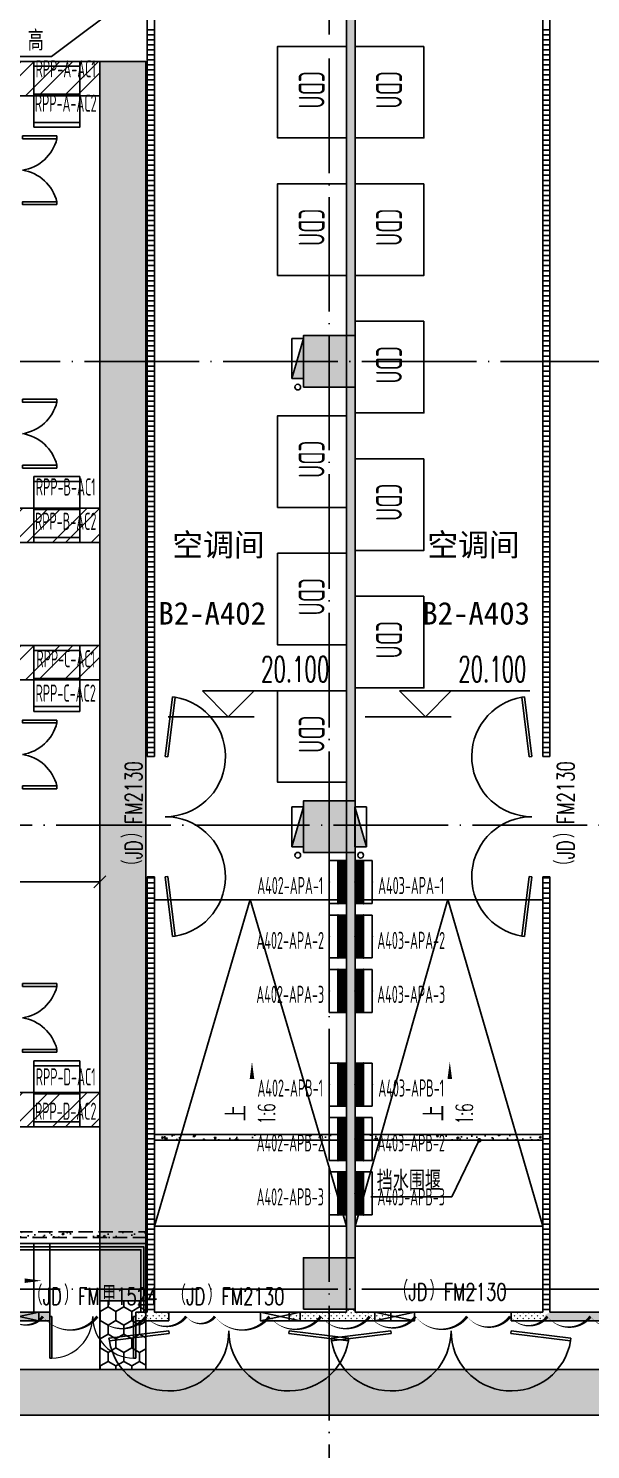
# Model space of a CAD drawing. Extents: x -18502 to 259858, y -468734 to 127958.
# Drawn here: x 42754 to 52558, y -274813 to -250000 of the extents above; entities that cross this region are included whole.
import ezdxf
from ezdxf.enums import TextEntityAlignment as Align

# ---------------------------------------------------------------- set-up
doc = ezdxf.new("R2010")
doc.units = 0
doc.header["$LTSCALE"] = 1000
doc.linetypes.add('参照-弱电底图$0$DASH', pattern=[0.35, 0.25, -0.1])
doc.linetypes.add('参照-弱电底图$0$DOTE', pattern=[2.42, 2, -0.2, 0.02, -0.2])
doc.layers.get('0').update_dxf_attribs({"linetype": 'CONTINUOUS'})
for name, color, linetype in [('0桥架标注-液冷主干', 2, 'CONTINUOUS'), ('参照-弱电底图$0$00-新增电气设备', 6, 'CONTINUOUS'), ('参照-弱电底图$0$00-电源设备', 3, 'CONTINUOUS'), ('参照-弱电底图$0$COLUMN', 2, 'CONTINUOUS'), ('参照-弱电底图$0$COOLING', 4, 'CONTINUOUS'), ('参照-弱电底图$0$DIM_ELEV', 3, 'CONTINUOUS'), ('参照-弱电底图$0$DIM_LEAD', 3, 'CONTINUOUS'), ('参照-弱电底图$0$DIM_SYMB', 3, 'CONTINUOUS'), ('参照-弱电底图$0$DOOR_FIRE_TEXT', 7, 'CONTINUOUS'), ('参照-弱电底图$0$DOTE', 14, '参照-弱电底图$0$DOTE'), ('参照-弱电底图$0$EQUIP-箱柜', 3, 'CONTINUOUS'), ('参照-弱电底图$0$EQUIP_消火栓', 7, 'CONTINUOUS'), ('参照-弱电底图$0$PUB_HATCH', 8, 'CONTINUOUS'), ('参照-弱电底图$0$PUB_TEXT', 7, 'CONTINUOUS'), ('参照-弱电底图$0$VPIPE-消防', 1, 'CONTINUOUS'), ('参照-弱电底图$0$WALL-MOVE', 4, 'CONTINUOUS'), ('参照-弱电底图$0$图层1-屋面排水线', 150, 'CONTINUOUS'), ('参照-弱电底图$0$图层1-房间名称', 4, 'CONTINUOUS'), ('参照-弱电底图$0$图层1-房间编号', 51, 'CONTINUOUS'), ('参照-弱电底图$0$图层1-空调间隔墙', 7, 'CONTINUOUS'), ('参照-弱电底图$0$图层1-防火门', 6, 'CONTINUOUS'), ('参照-弱电底图$0$磐龙-图', 7, 'CONTINUOUS'), ('参照-弱电底图$0$空调设备', 3, 'CONTINUOUS'), ('参照-生产网桥架$0$T通信桥架-主', 5, 'CONTINUOUS'), ('参照-生产网桥架$0$T通信桥架-列', 4, 'CONTINUOUS')]:
    doc.layers.add(name, color=color, linetype=linetype)
doc.layers.add('TEL_MODI', color=6, linetype='CONTINUOUS', plot=False)
doc.styles.add('参照-弱电底图$0$_TCH_DIM', font='SIMPLEX', dxfattribs={"width": 0.8, "bigfont": 'HZTXT.shx'})
doc.styles.add('参照-弱电底图$0$_TCH_LABEL', font='COMPLEX', dxfattribs={"bigfont": 'GBCBIG.shx'})
doc.styles.add('参照-弱电底图$0$_TCH_WINDOW', font='SIMPLEX', dxfattribs={"height": 3.5, "bigfont": 'GBCBIG.shx'})
doc.styles.add('参照-弱电底图$0$AUDIT_D_250910134057-0', font='simhei.ttf', dxfattribs={"width": 0.8})
doc.styles.add('参照-弱电底图$0$HZDX', font='gbenor.shx', dxfattribs={"width": 0.7, "bigfont": 'gbcbig.shx'})
doc.styles.add('参照-弱电底图$0$X01GUG0100$0$HZF', font='gbenor.shx', dxfattribs={"width": 0.7, "height": 300, "bigfont": 'gbcbig.shx'})
pattern_1 = [(230, (1095008.53, 201303.78), (-358.63009, 31.37607), [37.5, -412.5]), (175, (1095008.53, 201303.78), (69.37567, -376.09607), [30, -330]), (280.4514, (1094978.64, 201306.4), (-289.25469, -344.71977), [31.8701, -350.57106]), (226.1842, (1095008.53, 201203.78), (-533.62052, 82.7595), [56.25, -618.75]), (276.6356, (1094964.06, 201210.67), (-467.33135, -487.05894), [47.80514, -525.8565]), (171.1842, (1095008.53, 201203.8), (-467.33097, -487.0593), [45, -495]), (201, (1094958.53, 201228.78), (-298.453526, 201.309445), [37.5, -412.5]), (146, (1094958.53, 201228.78), (-121.65767, -362.57502), [30, -330]), (251.4514, (1094933.66, 201245.55), (-420.11131, -161.26525), [31.8701, -350.57106]), (217.5, (1095008.53, 201303.78), (-6.079928, -166.446927), [0, -326, 0, -335, 0, -331.25]), (187.5, (1095008.53, 201303.78), (-131.53477, -197.205856), [0, -191, 0, -318.5, 0, -126.25]), (147.5, (1095120.03, 201303.78), (-266.911218, 11.277436), [0, -125, 0, -390, 0, -517.5]), (137.5, (1095170.03, 201303.78), (-291.593085, -50.05249), [0, -162.5, 0, -259, 0, -367.5])]
pattern_2 = [(45, (1095025.52, 201318.12), (-50.0000013, 50.0000013), [16, -54.71068]), (135, (1095136.83, 201318.12), (-50.0000013, -50.0000013), [16, -54.71068])]

# ---------------------------------------------------------------- blocks, each defined once
blk = doc.blocks.new('参照-弱电底图$0$$TwtSys$00000434')
at = {"color": 0}
for p, q in [((-0.5, 0.5), (-0.5, -0.5)), ((-0.5, -0.5), (0.5, 0.5)), ((0.5, 0.5), (-0.5, 0.5)), ((0.5, -0.5), (0.5, 0.5)), ((-0.5, -0.5), (0.5, -0.5))]:
    blk.add_line(p, q, dxfattribs=at)
blk.add_solid([(0.5, -0.5), (0.5, 0.5), (-0.5, -0.5)], dxfattribs=at)
blk = doc.blocks.new('参照-弱电底图$0$_FZH')
at = {"color": 0}
blk.add_lwpolyline([(-0.5, -0.5), (0.5, -0.5), (0.5, 0.5), (-0.5, 0.5)], close=True, dxfattribs=at)
at = {"layer": '参照-弱电底图$0$PUB_HATCH', "color": 0}
blk.add_solid([(-0.5, -0.5), (0.5, -0.5), (-0.5, 0.5), (0.5, 0.5)], dxfattribs=at)
blk = doc.blocks.new('参照-弱电底图$0$$DorLib2D$00000021')
at = {"color": 0}
for p, q in [((-0.993, 0.203), (-0.996, 0.181)), ((-0.996, 0.181), (-0.5, 0.12)), ((-0.497, 0.142), (-0.993, 0.203)), ((-0.5, 0.12), (-0.497, 0.142)), ((0.497, 0.142), (0.993, 0.203)), ((0.5, 0.12), (0.497, 0.142)), ((0.996, 0.181), (0.5, 0.12)), ((0.993, 0.203), (0.996, 0.181))]:
    blk.add_line(p, q, dxfattribs=at)
blk.add_lwpolyline([(0.996, 0.181), (0.993, 0.203), (0.993, 0.203)], dxfattribs=at)
for centre, start, end in [((-0.5, 0.12), 0, 170.3998), ((0.5, 0.12), 9.6002, 180)]:
    blk.add_arc(centre, 0.5, start, end, dxfattribs=at)
blk = doc.blocks.new('参照-弱电底图$0$$DorLib2D$00000002')
at = {"color": 0}
for p, q in [((-0.5, 0), (-0.5, 0.4875)), ((-0.475, 0.4875), (-0.5, 0.4875)), ((-0.475, 0), (-0.475, 0.4875)), ((0.475, 0), (0.475, 0.4875)), ((0.475, 0.4875), (0.5, 0.4875)), ((0.5, 0), (0.5, 0.4875)), ((-0.5, 0), (-0.475, 0)), ((0.5, 0), (0.475, 0))]:
    blk.add_line(p, q, dxfattribs=at)
at = {"color": 0, "lineweight": 13}
for centre, start, end in [((-0.4875, 0), 0, 88.53072), ((0.4875, 0), 91.46928, 180)]:
    blk.add_arc(centre, 0.4875, start, end, dxfattribs=at)
blk = doc.blocks.new('参照-弱电底图$0$A$Cf113edb1')
at = {"color": 4}
for points in [[(50, 600), (50, 0), (100, 0), (100, 600)], [(1250, 600), (1250, 0), (1200, 0), (1200, 600)]]:
    blk.add_lwpolyline(points, close=True, dxfattribs=at)
for centre, start, end in [((-75, -113), 8.8279, 76.1929), ((1375, -113), 103.8071, 171.1721)]:
    blk.add_arc(centre, 734, start, end, dxfattribs=at)
blk = doc.blocks.new('参照-弱电底图$0$zw$A2B6')
at = {"color": 6}
for p, q in [((0, 1065), (800, 1065)), ((0, 575), (800, 575)), ((0, 85), (800, 85))]:
    blk.add_line(p, q, dxfattribs=at)
blk.add_lwpolyline([(0, 0), (800, 0), (800, 1150), (0, 1150)], close=True, dxfattribs=at)
blk = doc.blocks.new('参照-弱电底图$0$20250919.163139011710882')
at = {"xscale": -1, "rotation": 270}
for p in [(33920, 16050), (33920, 5850)]:
    blk.add_blockref('参照-弱电底图$0$A$Cf113edb1', p, dxfattribs=at)
at = {"rotation": 270}
for p in [(33920, 12750), (33920, 2550)]:
    blk.add_blockref('参照-弱电底图$0$A$Cf113edb1', p, dxfattribs=at)
at = {"layer": '参照-弱电底图$0$图层1-屋面排水线'}
for p in [(34120, 17450), (34120, 10200), (34120, 7250), (34120, 0)]:
    blk.add_blockref('参照-弱电底图$0$zw$A2B6', p, dxfattribs=at)
at = {"layer": '参照-弱电底图$0$00-新增电气设备', "color": 0, "style": '参照-弱电底图$0$HZDX', "width": 0.6}
for s, p in [('RPP-A-AC1', (34674, 18320)), ('RPP-A-AC2', (34674, 17720)), ('RPP-B-AC1', (34674, 11020)), ('RPP-B-AC2', (34674, 10420)), ('RPP-C-AC1', (34674, 8020)), ('RPP-C-AC2', (34674, 7420)), ('RPP-D-AC1', (34674, 720)), ('RPP-D-AC2', (34674, 120))]:
    blk.add_text(s, height=300, rotation=720, dxfattribs=at).set_placement(p, align=Align.CENTER)
blk = doc.blocks.new('*X87')
at = {"color": 0}
for p, q in [((-250, 33), (-183, 100)), ((-250, 68), (-218, 100)), ((-247, 0), (-147, 100)), ((-212, 0), (-112, 100)), ((-177, 0), (-77, 100)), ((-141, 0), (-41, 100)), ((-106, 0), (-6, 100)), ((-71, 0), (29, 100)), ((-35, 0), (65, 100)), ((0, 0), (100, 100)), ((35, 0), (135, 100)), ((71, 0), (171, 100)), ((106, 0), (206, 100)), ((141, 0), (241, 100)), ((177, 0), (250, 73)), ((212, 0), (250, 38)), ((247, 0), (250, 3))]:
    blk.add_line(p, q, dxfattribs=at)
blk = doc.blocks.new('参照-弱电底图$0$$equip$00001414')
for p, q in [((0.75, 0.6), (-0.75, 0.6)), ((-0.75, 0.6), (-0.75, 0)), ((0.75, 0), (0.75, 0.6)), ((-0.75, 0.3), (0.75, 0.3)), ((-0.75, 0), (0.75, 0))]:
    blk.add_line(p, q)
at = {"const_width": 0.3}
blk.add_lwpolyline([(-0.75, 0.15), (0.75, 0.15)], dxfattribs=at)
for p in [(0, 0.6), (-0.75, 0.3), (0, 0), (0.75, 0.3)]:
    blk.add_point(p)
at = {"xscale": 0.0030000000006112, "yscale": 0.0030000000006112, "zscale": 0.0030000000006112}
blk.add_blockref('*X87', (0, 0), dxfattribs=at)
at = {"style": '参照-弱电底图$0$_TCH_LABEL', "flags": 9}
blk.add_attdef('A', (0, 0), '', height=0.00002, dxfattribs=at)
blk = doc.blocks.new('参照-弱电底图$0$zw$4A2B')
at = {"layer": '参照-弱电底图$0$EQUIP-箱柜'}
for p, xscale, yscale, zscale, rotation in [((48300, 39508), 500.0000000000008, 500.0000000000008, 500.0000000000008, 90), ((48450, 39508), -500.0000000000002, 500.0000000000002, 500.0000000000002, 270), ((48300, 38558), 500.0000000000008, 500.0000000000008, 500.0000000000008, 90), ((48450, 38558), -500.0000000000002, 500.0000000000002, 500.0000000000002, 270), ((48300, 37608), 500.0000000000008, 500.0000000000008, 500.0000000000008, 90), ((48450, 37608), -500.0000000000002, 500.0000000000002, 500.0000000000002, 270), ((48300, 35972), 500.0000000000008, 500.0000000000008, 500.0000000000008, 90), ((48450, 35972), -500.0000000000002, 500.0000000000002, 500.0000000000002, 270), ((48300, 35022), 500.0000000000008, 500.0000000000008, 500.0000000000008, 90), ((48450, 35022), -500.0000000000002, 500.0000000000002, 500.0000000000002, 270), ((48300, 34072), 500.0000000000008, 500.0000000000008, 500.0000000000008, 90), ((48450, 34072), -500.0000000000002, 500.0000000000002, 500.0000000000002, 270)]:
    blk.add_blockref('参照-弱电底图$0$$equip$00001414', p, dxfattribs=dict(at, xscale=xscale, yscale=yscale, zscale=zscale, rotation=rotation))
at = {"layer": '参照-弱电底图$0$00-新增电气设备', "color": 0, "style": '参照-弱电底图$0$HZDX', "width": 0.6}
for s, p in [('A402-APA-1', (47320, 39298)), ('A403-APA-1', (49430, 39298)), ('A402-APA-2', (47320, 38340)), ('A403-APA-2', (49430, 38340)), ('A402-APA-3', (47320, 37398)), ('A403-APA-3', (49430, 37398)), ('A402-APB-1', (47320, 35762)), ('A403-APB-1', (49430, 35762)), ('A402-APB-2', (47320, 34805)), ('A403-APB-2', (49430, 34805)), ('A402-APB-3', (47320, 33862)), ('A403-APB-3', (49430, 33862))]:
    blk.add_text(s, height=300, dxfattribs=at).set_placement(p, align=Align.CENTER)
blk = doc.blocks.new('参照-弱电底图$0$cdu 23.1.10')
at = {"layer": '参照-弱电底图$0$COOLING', "color": 0}
blk.add_lwpolyline([(1047921, 109705), (1049521, 109705), (1049521, 110905), (1047921, 110905)], close=True, dxfattribs=at)
at = {"layer": '参照-弱电底图$0$COOLING', "color": 0, "style": '参照-弱电底图$0$X01GUG0100$0$HZF', "width": 0.7}
blk.add_text('CDU', height=450, dxfattribs=at).set_placement((1048353, 110087))

msp = doc.modelspace()

# ---------------------------------------------------------------- hatches: boundary and pattern name
at = {"layer": '参照-弱电底图$0$PUB_HATCH'}
h = msp.add_hatch(dxfattribs=at)
h.set_pattern_fill('石膏板', color=8, scale=20, style=0)
h.set_pattern_definition(pattern_2)
h.paths.add_polyline_path([(48300, -271462.7), (48450, -271462.7), (48450, -248162.7), (48300, -248162.7)])
h = msp.add_hatch(dxfattribs=at)
h.set_pattern_fill('石膏板', color=8, scale=20, style=0)
h.set_pattern_definition(pattern_2)
h.paths.add_polyline_path([(43125, -272412.7), (30900, -272412.7), (30900, -272562.7), (43125, -272562.7)])
h = msp.add_hatch(dxfattribs=at)
h.set_pattern_fill('石膏板', color=8, scale=20, style=0)
h.set_pattern_definition(pattern_2)
h.paths.add_polyline_path([(44825, -272412.7), (44625, -272412.7), (44625, -272562.7), (44825, -272562.7), (44866.7, -272462.7)])
h = msp.add_hatch(dxfattribs=at)
h.set_pattern_fill('石膏板', color=8, scale=20, style=0)
h.set_pattern_definition(pattern_2)
h.paths.add_polyline_path([(44825, -272562.7), (45200, -272562.7), (45200, -272412.7), (44950, -272412.7), (44866.7, -272462.7)])
h = msp.add_hatch(dxfattribs=at)
h.set_pattern_fill('石膏板', color=8, scale=20, style=0)
h.set_pattern_definition(pattern_2)
h.paths.add_polyline_path([(48300, -272412.7), (47300, -272412.7), (47300, -272562.7), (48375, -272562.7), (48375, -272462.7)])
h = msp.add_hatch(dxfattribs=at)
h.set_pattern_fill('石膏板', color=8, scale=20, style=0)
h.set_pattern_definition(pattern_2)
h.paths.add_polyline_path([(48450, -272362.7), (48300, -272362.7), (48300, -272412.7), (48375, -272462.7), (48450, -272412.7)])
h = msp.add_hatch(dxfattribs=at)
h.set_pattern_fill('石膏板', color=8, scale=20, style=0)
h.set_pattern_definition(pattern_2)
h.paths.add_polyline_path([(48375, -272562.7), (49075, -272562.7), (49075, -272412.7), (48450, -272412.7), (48375, -272462.7)])
h = msp.add_hatch(dxfattribs=at)
h.set_pattern_fill('石膏板', color=8, scale=20, style=0)
h.set_pattern_definition(pattern_2)
h.paths.add_polyline_path([(51725, -272412.7), (51175, -272412.7), (51175, -272562.7), (51725, -272562.7), (51766.7, -272462.7)])
h = msp.add_hatch(dxfattribs=at)
h.set_pattern_fill('石膏板', color=8, scale=20, style=0)
h.set_pattern_definition(pattern_2)
h.paths.add_polyline_path([(70495, -272562.7), (70345, -272412.7), (51850, -272412.7), (51766.7, -272462.7), (51725, -272562.7)])
at = {"layer": '参照-弱电底图$0$图层1-屋面排水线'}
h = msp.add_hatch(dxfattribs=at)
h.set_pattern_fill('混凝土', color=8, scale=50, angle=180)
h.set_pattern_definition(pattern_1)
h.paths.add_polyline_path([(44950, -269412.7), (44950, -269312.7), (48300, -269312.7), (48300, -269412.7)])
h = msp.add_hatch(dxfattribs=at)
h.set_pattern_fill('混凝土', color=8, scale=50, angle=180)
h.set_pattern_definition(pattern_1)
h.paths.add_polyline_path([(51725, -269412.7), (51725, -269312.7), (48450, -269312.7), (48450, -269412.7)])
h = msp.add_hatch(dxfattribs=at)
h.set_pattern_fill('混凝土', color=8, scale=50, angle=180)
h.set_pattern_definition([(230, (-427771.3, 816070.87), (-358.63009, 31.37607), [37.5, -412.5]), (175, (-427771.3, 816070.87), (69.37567, -376.09607), [30, -330]), (280.4514, (-427801.18, 816073.5), (-289.25469, -344.71977), [31.8701, -350.57106]), (226.1842, (-427771.3, 815970.87), (-533.62052, 82.7595), [56.25, -618.75]), (276.6356, (-427815.76, 815977.77), (-467.33135, -487.05894), [47.80514, -525.8565]), (171.1842, (-427771.3, 815970.87), (-467.33097, -487.0593), [45, -495]), (201, (-427821.3, 815995.87), (-298.453526, 201.309445), [37.5, -412.5]), (146, (-427821.3, 815995.87), (-121.65767, -362.57502), [30, -330]), (251.4514, (-427846.17, 816012.64), (-420.11131, -161.26525), [31.8701, -350.57106]), (217.5, (-427771.3, 816070.87), (-6.079928, -166.446927), [0, -326, 0, -335, 0, -331.25]), (187.5, (-427771.3, 816070.87), (-131.53477, -197.205856), [0, -191, 0, -318.5, 0, -126.25]), (147.5, (-427659.8, 816070.87), (-266.911218, 11.277436), [0, -125, 0, -390, 0, -517.5]), (137.5, (-427609.8, 816070.87), (-291.593085, -50.05249), [0, -162.5, 0, -259, 0, -367.5])])
h.paths.add_polyline_path([(44825, -271112.7), (41625, -271112.7), (41625, -272412.7), (41525, -272412.7), (41525, -271012.7), (44825, -271012.7), (44825, -271112.7)])
at = {"layer": '参照-生产网桥架$0$T通信桥架-主'}
h = msp.add_hatch(dxfattribs=at)
h.set_pattern_fill('EARTH', color=2, scale=100)
h.set_pattern_definition([(0, (0, 0), (317.5, 317.5), [317.5, -317.5]), (0, (0, 119.06), (317.5, 317.5), [317.5, -317.5]), (0, (0, 238.12), (317.5, 317.5), [317.5, -317.5]), (90, (39.7, 277.8), (-317.5, 317.5), [317.5, -317.5]), (90, (158.75, 277.8), (-317.5, 317.5), [317.5, -317.5]), (90, (277.8, 277.8), (-317.5, 317.5), [317.5, -317.5])])
h.paths.add_polyline_path([(44000, -272212.8), (44000, -250575.3), (44800, -250575.3), (44800, -272212.8)])
h = msp.add_hatch(dxfattribs=at)
h.set_pattern_fill('HONEY', color=256, scale=100, angle=-90)
h.set_pattern_definition([(270, (-16074.94, -439802.77), (137.4815, -238.125), [158.75, -317.5]), (30, (-16074.94, -439802.77), (137.48155, 238.12497), [158.75, -317.5]), (330, (-16074.94, -439802.77), (274.96305, -3e-05), [-317.5, 158.75])])
h.paths.add_polyline_path([(44800, -272212.8), (44000, -272212.8), (44000, -273412.8), (44800, -273412.8)])
h = msp.add_hatch(dxfattribs=at)
h.set_pattern_fill('HONEY', color=256, scale=100)
h.set_pattern_definition([(0, (205416.17, -334287.77), (238.125, 137.4815), [158.75, -317.5]), (120, (205416.17, -334287.77), (-238.12497, 137.48155), [158.75, -317.5]), (60, (205416.17, -334287.77), (3e-05, 274.96305), [-317.5, 158.75])])
h.paths.add_polyline_path([(4687.5, -273412.8), (4687.5, -274212.8), (72112.5, -274212.8), (72112.5, -273412.8)])
at = {"layer": '参照-生产网桥架$0$T通信桥架-列'}
h = msp.add_hatch(dxfattribs=at)
h.set_pattern_fill('ANSI32', color=2, scale=100)
h.set_pattern_definition([(45, (141344.2, -245478.93), (-336.7596, 336.7596), []), (45, (141568.7, -245478.93), (-336.7596, 336.7596), [])])
h.paths.add_polyline_path([(30750, -250575.3), (30750, -251175.3), (44000, -251175.3), (44000, -250575.3)])
h = msp.add_hatch(dxfattribs=at)
h.set_pattern_fill('ANSI32', color=2, scale=100)
h.set_pattern_definition([(45, (141344.2, -253078.93), (-336.7596, 336.7596), []), (45, (141568.7, -253078.93), (-336.7596, 336.7596), [])])
h.paths.add_polyline_path([(30750, -258375.3), (30750, -258975.3), (44000, -258975.3), (44000, -258375.3)])
h = msp.add_hatch(dxfattribs=at)
h.set_pattern_fill('ANSI32', color=2, scale=100)
h.set_pattern_definition([(45, (141344.2, -255678.93), (-336.7596, 336.7596), []), (45, (141568.7, -255678.93), (-336.7596, 336.7596), [])])
h.paths.add_polyline_path([(30750, -260775.3), (30750, -261375.3), (44000, -261375.3), (44000, -260775.3)])
h = msp.add_hatch(dxfattribs=at)
h.set_pattern_fill('ANSI32', color=2, scale=100)
h.set_pattern_definition([(45, (141344.2, -263278.93), (-336.7596, 336.7596), []), (45, (141568.7, -263278.93), (-336.7596, 336.7596), [])])
h.paths.add_polyline_path([(30750, -268575.3), (30750, -269175.3), (44000, -269175.3), (44000, -268575.3)])

# ---------------------------------------------------------------- linework, layer by layer
at = {"color": 8}
for p, q in [((42845, -271212.7), (42845, -272412.7)), ((43125, -271212.7), (43125, -272412.7))]:
    msp.add_line(p, q, dxfattribs=at)
for points in [[(44765, -272412.7), (44765, -271272.7), (41625, -271272.7)], [(44715, -272412.7), (44715, -271322.7), (41625, -271322.7)], [(44825, -272412.7), (44825, -271212.7), (41725, -271212.7)]]:
    msp.add_lwpolyline(points, dxfattribs=at)
at = {"layer": '0桥架标注-液冷主干'}
for p, q in [((39114.6, -264899.8), (44000, -264899.8)), ((43893.9, -265005.8), (44106.1, -264793.7))]:
    msp.add_line(p, q, dxfattribs=at)
at = {"layer": 'TEL_MODI'}
msp.add_lwpolyline([(42406.4, -272488.3, 0, 50, 0.5), (43006.4, -272488.3, 0, 50, 0.5), (43956.4, -272488.3, 0, 50, 0.5), (44806.4, -272488.3, 0, 50, 0.5), (45506.4, -272488.3, 0, 50, 0.5), (46006.4, -272488.3, 0, 50, 0.5), (46956.4, -272488.3, 0, 50, 0.5), (47856.4, -272488.3, 0, 50, 0.5), (48706.4, -272488.3, 0, 50, 0.5), (49506.4, -272488.3, 0, 50, 0.5), (50406.4, -272488.3, 0, 50, 0.5), (51156.4, -272488.3, 0, 50, 0.5), (51806.4, -272488.3, 0, 50, 0.5), (52556.4, -272488.3, 0, 50, 0.5), (53306.4, -272488.3, 0, 50, 0.5)], format="xyseb", dxfattribs=at)
at = {"layer": '参照-弱电底图$0$DIM_ELEV', "color": 8}
for p, q in [((46238, -262016.8), (45788, -261566.8)), ((45788, -261566.8), (48057, -261566.8)), ((46238, -262016.8), (46688, -261566.8)), ((49677.8, -262016.8), (49227.8, -261566.8)), ((49227.8, -261566.8), (51496.7, -261566.8)), ((49677.8, -262016.8), (50127.8, -261566.8)), ((45188, -262016.8), (46688, -262016.8)), ((48627.8, -262016.8), (50127.8, -262016.8))]:
    msp.add_line(p, q, dxfattribs=at)
at = {"layer": '参照-弱电底图$0$DIM_LEAD', "color": 8}
for p, q in [((44817, -249240.4), (43154.8, -250492.3)), ((43154.8, -250492.3), (40755.7, -250492.3)), ((50617.1, -269412.7), (50140.3, -270397.3)), ((50140.3, -270397.3), (48724, -270397.3))]:
    msp.add_line(p, q, dxfattribs=at)
at = {"layer": '参照-弱电底图$0$DIM_LEAD', "color": 8, "const_width": 40}
msp.add_lwpolyline([(50625.8, -269394.7, 1), (50608.4, -269430.7, 1)], format="xyb", close=True, dxfattribs=at)
at = {"layer": '参照-弱电底图$0$DIM_SYMB', "color": 8}
for points in [[(46652.6, -269868.4, 0, 0, 0), (46652.6, -268040.6, 0, 80, 0), (46652.6, -268340.6, 0, 0, 0)], [(50102.6, -269868.4, 0, 0, 0), (50102.6, -268040.6, 0, 80, 0), (50102.6, -268340.6, 0, 0, 0)], [(41948.2, -271863.9, 0, 0, 0), (42985.1, -271863.9, 0, 80, 0), (42685.1, -271863.9, 0, 0, 0)]]:
    msp.add_lwpolyline(points, format="xyseb", dxfattribs=at)
at = {"layer": '参照-弱电底图$0$DOTE', "color": 8}
for p, q in [((48000, -245684.7), (48000, -308497)), ((48000, -245684.7), (48000, -308497)), ((-4670.9, -255812.7), (81207.9, -255812.7)), ((-5163.1, -263912.7), (81207.9, -263912.7)), ((-4670.9, -272012.7), (85036.6, -272012.7))]:
    msp.add_line(p, q, dxfattribs=at)
at = {"layer": '参照-弱电底图$0$PUB_HATCH', "color": 8}
for p, q in [((44825, -250023), (44950, -250023)), ((44825, -250110.7), (44950, -250110.7)), ((51725, -250023), (51850, -250023)), ((51725, -250110.7), (51850, -250110.7)), ((44825, -250198.3), (44950, -250198.3)), ((44825, -250285.9), (44950, -250285.9)), ((51725, -250198.3), (51850, -250198.3)), ((51725, -250285.9), (51850, -250285.9)), ((44825, -250373.5), (44950, -250373.5)), ((44825, -250461.2), (44950, -250461.2)), ((44825, -250548.8), (44950, -250548.8)), ((51725, -250373.5), (51850, -250373.5)), ((51725, -250461.2), (51850, -250461.2)), ((51725, -250548.8), (51850, -250548.8)), ((44825, -250636.4), (44950, -250636.4)), ((44825, -250724.1), (44950, -250724.1)), ((44825, -250811.7), (44950, -250811.7)), ((51725, -250636.4), (51850, -250636.4)), ((51725, -250724.1), (51850, -250724.1)), ((51725, -250811.7), (51850, -250811.7)), ((44825, -250899.3), (44950, -250899.3)), ((44825, -250987), (44950, -250987)), ((44825, -251074.6), (44950, -251074.6)), ((51725, -250899.3), (51850, -250899.3)), ((51725, -250987), (51850, -250987)), ((51725, -251074.6), (51850, -251074.6)), ((44825, -251162.2), (44950, -251162.2)), ((44825, -251249.9), (44950, -251249.9)), ((44825, -251337.5), (44950, -251337.5)), ((51725, -251162.2), (51850, -251162.2)), ((51725, -251249.9), (51850, -251249.9)), ((51725, -251337.5), (51850, -251337.5)), ((44825, -251425.1), (44950, -251425.1)), ((44825, -251512.7), (44950, -251512.7)), ((44825, -251600.4), (44950, -251600.4)), ((51725, -251425.1), (51850, -251425.1)), ((51725, -251512.7), (51850, -251512.7)), ((51725, -251600.4), (51850, -251600.4)), ((44825, -251688), (44950, -251688)), ((44825, -251775.6), (44950, -251775.6)), ((51725, -251688), (51850, -251688)), ((51725, -251775.6), (51850, -251775.6)), ((44825, -251863.3), (44950, -251863.3)), ((44825, -251950.9), (44950, -251950.9)), ((44825, -252038.5), (44950, -252038.5)), ((51725, -251863.3), (51850, -251863.3)), ((51725, -251950.9), (51850, -251950.9)), ((51725, -252038.5), (51850, -252038.5)), ((44825, -252126.2), (44950, -252126.2)), ((44825, -252213.8), (44950, -252213.8)), ((44825, -252301.4), (44950, -252301.4)), ((51725, -252126.2), (51850, -252126.2)), ((51725, -252213.8), (51850, -252213.8)), ((51725, -252301.4), (51850, -252301.4)), ((44825, -252389.1), (44950, -252389.1)), ((44825, -252476.7), (44950, -252476.7)), ((44825, -252564.3), (44950, -252564.3)), ((51725, -252389.1), (51850, -252389.1)), ((51725, -252476.7), (51850, -252476.7)), ((51725, -252564.3), (51850, -252564.3)), ((44825, -252651.9), (44950, -252651.9)), ((44825, -252739.6), (44950, -252739.6)), ((44825, -252827.2), (44950, -252827.2)), ((51725, -252651.9), (51850, -252651.9)), ((51725, -252739.6), (51850, -252739.6)), ((51725, -252827.2), (51850, -252827.2)), ((44825, -252914.8), (44950, -252914.8)), ((44825, -253002.5), (44950, -253002.5)), ((44825, -253090.1), (44950, -253090.1)), ((51725, -252914.8), (51850, -252914.8)), ((51725, -253002.5), (51850, -253002.5)), ((51725, -253090.1), (51850, -253090.1)), ((44825, -253177.7), (44950, -253177.7)), ((44825, -253265.4), (44950, -253265.4)), ((51725, -253177.7), (51850, -253177.7)), ((51725, -253265.4), (51850, -253265.4)), ((44825, -253353), (44950, -253353)), ((44825, -253440.6), (44950, -253440.6)), ((44825, -253528.3), (44950, -253528.3)), ((51725, -253353), (51850, -253353)), ((51725, -253440.6), (51850, -253440.6)), ((51725, -253528.3), (51850, -253528.3)), ((44825, -253615.9), (44950, -253615.9)), ((44825, -253703.5), (44950, -253703.5)), ((44825, -253791.1), (44950, -253791.1)), ((51725, -253615.9), (51850, -253615.9)), ((51725, -253703.5), (51850, -253703.5)), ((51725, -253791.1), (51850, -253791.1)), ((44825, -253878.8), (44950, -253878.8)), ((44825, -253966.4), (44950, -253966.4)), ((44825, -254054), (44950, -254054)), ((51725, -253878.8), (51850, -253878.8)), ((51725, -253966.4), (51850, -253966.4)), ((51725, -254054), (51850, -254054)), ((44825, -254141.7), (44950, -254141.7)), ((44825, -254229.3), (44950, -254229.3)), ((44825, -254316.9), (44950, -254316.9)), ((51725, -254141.7), (51850, -254141.7)), ((51725, -254229.3), (51850, -254229.3)), ((51725, -254316.9), (51850, -254316.9)), ((44825, -254404.6), (44950, -254404.6)), ((44825, -254492.2), (44950, -254492.2)), ((44825, -254579.8), (44950, -254579.8)), ((51725, -254404.6), (51850, -254404.6)), ((51725, -254492.2), (51850, -254492.2)), ((51725, -254579.8), (51850, -254579.8)), ((44825, -254667.5), (44950, -254667.5)), ((44825, -254755.1), (44950, -254755.1)), ((51725, -254667.5), (51850, -254667.5)), ((51725, -254755.1), (51850, -254755.1)), ((44825, -254842.7), (44950, -254842.7)), ((44825, -254930.3), (44950, -254930.3)), ((44825, -255018), (44950, -255018)), ((51725, -254842.7), (51850, -254842.7)), ((51725, -254930.3), (51850, -254930.3)), ((51725, -255018), (51850, -255018)), ((44825, -255105.6), (44950, -255105.6)), ((44825, -255193.2), (44950, -255193.2)), ((44825, -255280.9), (44950, -255280.9)), ((51725, -255105.6), (51850, -255105.6)), ((51725, -255193.2), (51850, -255193.2)), ((51725, -255280.9), (51850, -255280.9)), ((44825, -255368.5), (44950, -255368.5)), ((44825, -255456.1), (44950, -255456.1)), ((44825, -255543.8), (44950, -255543.8)), ((51725, -255368.5), (51850, -255368.5)), ((51725, -255456.1), (51850, -255456.1)), ((51725, -255543.8), (51850, -255543.8)), ((44825, -255631.4), (44950, -255631.4)), ((44825, -255719), (44950, -255719)), ((44825, -255806.6), (44950, -255806.6)), ((51725, -255631.4), (51850, -255631.4)), ((51725, -255719), (51850, -255719)), ((51725, -255806.6), (51850, -255806.6)), ((44825, -255894.3), (44950, -255894.3)), ((44825, -255981.9), (44950, -255981.9)), ((44825, -256069.5), (44950, -256069.5)), ((51725, -255894.3), (51850, -255894.3)), ((51725, -255981.9), (51850, -255981.9)), ((51725, -256069.5), (51850, -256069.5)), ((44825, -256157.2), (44950, -256157.2)), ((44825, -256244.8), (44950, -256244.8)), ((51725, -256157.2), (51850, -256157.2)), ((51725, -256244.8), (51850, -256244.8)), ((44825, -256332.4), (44950, -256332.4)), ((44825, -256420.1), (44950, -256420.1)), ((44825, -256507.7), (44950, -256507.7)), ((51725, -256332.4), (51850, -256332.4)), ((51725, -256420.1), (51850, -256420.1)), ((51725, -256507.7), (51850, -256507.7)), ((44825, -256595.3), (44950, -256595.3)), ((44825, -256683), (44950, -256683)), ((44825, -256770.6), (44950, -256770.6)), ((51725, -256595.3), (51850, -256595.3)), ((51725, -256683), (51850, -256683)), ((51725, -256770.6), (51850, -256770.6)), ((44825, -256858.2), (44950, -256858.2)), ((44825, -256945.8), (44950, -256945.8)), ((44825, -257033.5), (44950, -257033.5)), ((51725, -256858.2), (51850, -256858.2)), ((51725, -256945.8), (51850, -256945.8)), ((51725, -257033.5), (51850, -257033.5)), ((44825, -257121.1), (44950, -257121.1)), ((44825, -257208.7), (44950, -257208.7)), ((44825, -257296.4), (44950, -257296.4)), ((51725, -257121.1), (51850, -257121.1)), ((51725, -257208.7), (51850, -257208.7)), ((51725, -257296.4), (51850, -257296.4)), ((44825, -257384), (44950, -257384)), ((44825, -257471.6), (44950, -257471.6)), ((44825, -257559.3), (44950, -257559.3)), ((51725, -257384), (51850, -257384)), ((51725, -257471.6), (51850, -257471.6)), ((51725, -257559.3), (51850, -257559.3)), ((44825, -257646.9), (44950, -257646.9)), ((44825, -257734.5), (44950, -257734.5)), ((51725, -257646.9), (51850, -257646.9)), ((51725, -257734.5), (51850, -257734.5)), ((44825, -257822.2), (44950, -257822.2)), ((44825, -257909.8), (44950, -257909.8)), ((44825, -257997.4), (44950, -257997.4)), ((51725, -257822.2), (51850, -257822.2)), ((51725, -257909.8), (51850, -257909.8)), ((51725, -257997.4), (51850, -257997.4)), ((44825, -258085), (44950, -258085)), ((44825, -258172.7), (44950, -258172.7)), ((44825, -258260.3), (44950, -258260.3)), ((51725, -258085), (51850, -258085)), ((51725, -258172.7), (51850, -258172.7)), ((51725, -258260.3), (51850, -258260.3)), ((44825, -258347.9), (44950, -258347.9)), ((44825, -258435.6), (44950, -258435.6)), ((44825, -258523.2), (44950, -258523.2)), ((51725, -258347.9), (51850, -258347.9)), ((51725, -258435.6), (51850, -258435.6)), ((51725, -258523.2), (51850, -258523.2)), ((44825, -258610.8), (44950, -258610.8)), ((44825, -258698.5), (44950, -258698.5)), ((44825, -258786.1), (44950, -258786.1)), ((51725, -258610.8), (51850, -258610.8)), ((51725, -258698.5), (51850, -258698.5)), ((51725, -258786.1), (51850, -258786.1)), ((44825, -258873.7), (44950, -258873.7)), ((44825, -258961.4), (44950, -258961.4)), ((51725, -258873.7), (51850, -258873.7)), ((51725, -258961.4), (51850, -258961.4)), ((44825, -259049), (44950, -259049)), ((44825, -259136.6), (44950, -259136.6)), ((44825, -259224.2), (44950, -259224.2)), ((51725, -259049), (51850, -259049)), ((51725, -259136.6), (51850, -259136.6)), ((51725, -259224.2), (51850, -259224.2)), ((44825, -259311.9), (44950, -259311.9)), ((44825, -259399.5), (44950, -259399.5)), ((44825, -259487.1), (44950, -259487.1)), ((51725, -259311.9), (51850, -259311.9)), ((51725, -259399.5), (51850, -259399.5)), ((51725, -259487.1), (51850, -259487.1)), ((44825, -259574.8), (44950, -259574.8)), ((44825, -259662.4), (44950, -259662.4)), ((44825, -259750), (44950, -259750)), ((51725, -259574.8), (51850, -259574.8)), ((51725, -259662.4), (51850, -259662.4)), ((51725, -259750), (51850, -259750)), ((44825, -259837.7), (44950, -259837.7)), ((44825, -259925.3), (44950, -259925.3)), ((44825, -260012.9), (44950, -260012.9)), ((51725, -259837.7), (51850, -259837.7)), ((51725, -259925.3), (51850, -259925.3)), ((51725, -260012.9), (51850, -260012.9)), ((44825, -260100.6), (44950, -260100.6)), ((44825, -260188.2), (44950, -260188.2)), ((44825, -260275.8), (44950, -260275.8)), ((51725, -260100.6), (51850, -260100.6)), ((51725, -260188.2), (51850, -260188.2)), ((51725, -260275.8), (51850, -260275.8)), ((44825, -260363.4), (44950, -260363.4)), ((44825, -260451.1), (44950, -260451.1)), ((51725, -260363.4), (51850, -260363.4)), ((51725, -260451.1), (51850, -260451.1)), ((44825, -260538.7), (44950, -260538.7)), ((44825, -260626.3), (44950, -260626.3)), ((44825, -260714), (44950, -260714)), ((51725, -260538.7), (51850, -260538.7)), ((51725, -260626.3), (51850, -260626.3)), ((51725, -260714), (51850, -260714)), ((44825, -260801.6), (44950, -260801.6)), ((44825, -260889.2), (44950, -260889.2)), ((44825, -260976.9), (44950, -260976.9)), ((51725, -260801.6), (51850, -260801.6)), ((51725, -260889.2), (51850, -260889.2)), ((51725, -260976.9), (51850, -260976.9)), ((44825, -261064.5), (44950, -261064.5)), ((44825, -261152.1), (44950, -261152.1)), ((44825, -261239.7), (44950, -261239.7)), ((51725, -261064.5), (51850, -261064.5)), ((51725, -261152.1), (51850, -261152.1)), ((51725, -261239.7), (51850, -261239.7)), ((44825, -261327.4), (44950, -261327.4)), ((44825, -261415), (44950, -261415)), ((44825, -261502.6), (44950, -261502.6)), ((51725, -261327.4), (51850, -261327.4)), ((51725, -261415), (51850, -261415)), ((51725, -261502.6), (51850, -261502.6)), ((44825, -261590.3), (44950, -261590.3)), ((44825, -261677.9), (44950, -261677.9)), ((44825, -261765.5), (44950, -261765.5)), ((51725, -261590.3), (51850, -261590.3)), ((51725, -261677.9), (51850, -261677.9)), ((51725, -261765.5), (51850, -261765.5)), ((44825, -261853.2), (44950, -261853.2)), ((44825, -261940.8), (44950, -261940.8)), ((51725, -261853.2), (51850, -261853.2)), ((51725, -261940.8), (51850, -261940.8)), ((44825, -262028.4), (44950, -262028.4)), ((44825, -262116.1), (44950, -262116.1)), ((44825, -262203.7), (44950, -262203.7)), ((51725, -262028.4), (51850, -262028.4)), ((51725, -262116.1), (51850, -262116.1)), ((51725, -262203.7), (51850, -262203.7)), ((44825, -262291.3), (44950, -262291.3)), ((44825, -262378.9), (44950, -262378.9)), ((44825, -262466.6), (44950, -262466.6)), ((51725, -262291.3), (51850, -262291.3)), ((51725, -262378.9), (51850, -262378.9)), ((51725, -262466.6), (51850, -262466.6)), ((44825, -262554.2), (44950, -262554.2)), ((44825, -262641.8), (44950, -262641.8)), ((51725, -262554.2), (51850, -262554.2)), ((51725, -262641.8), (51850, -262641.8)), ((44825, -264832.6), (44950, -264832.6)), ((44825, -264920.2), (44950, -264920.2)), ((51725, -264832.6), (51850, -264832.6)), ((51725, -264920.2), (51850, -264920.2)), ((44825, -265007.9), (44950, -265007.9)), ((44825, -265095.5), (44950, -265095.5)), ((44825, -265183.1), (44950, -265183.1)), ((51725, -265007.9), (51850, -265007.9)), ((51725, -265095.5), (51850, -265095.5)), ((51725, -265183.1), (51850, -265183.1)), ((44825, -265270.8), (44950, -265270.8)), ((44825, -265358.4), (44950, -265358.4)), ((44825, -265446), (44950, -265446)), ((51725, -265270.8), (51850, -265270.8)), ((51725, -265358.4), (51850, -265358.4)), ((51725, -265446), (51850, -265446)), ((44825, -265533.7), (44950, -265533.7)), ((44825, -265621.3), (44950, -265621.3)), ((44825, -265708.9), (44950, -265708.9)), ((51725, -265533.7), (51850, -265533.7)), ((51725, -265621.3), (51850, -265621.3)), ((51725, -265708.9), (51850, -265708.9)), ((44825, -265796.5), (44950, -265796.5)), ((44825, -265884.2), (44950, -265884.2)), ((44825, -265971.8), (44950, -265971.8)), ((51725, -265796.5), (51850, -265796.5)), ((51725, -265884.2), (51850, -265884.2)), ((51725, -265971.8), (51850, -265971.8)), ((44825, -266059.4), (44950, -266059.4)), ((44825, -266147.1), (44950, -266147.1)), ((44825, -266234.7), (44950, -266234.7)), ((51725, -266059.4), (51850, -266059.4)), ((51725, -266147.1), (51850, -266147.1)), ((51725, -266234.7), (51850, -266234.7)), ((44825, -266322.3), (44950, -266322.3)), ((44825, -266410), (44950, -266410)), ((51725, -266322.3), (51850, -266322.3)), ((51725, -266410), (51850, -266410)), ((44825, -266497.6), (44950, -266497.6)), ((44825, -266585.2), (44950, -266585.2)), ((44825, -266672.9), (44950, -266672.9)), ((51725, -266497.6), (51850, -266497.6)), ((51725, -266585.2), (51850, -266585.2)), ((51725, -266672.9), (51850, -266672.9)), ((44825, -266760.5), (44950, -266760.5)), ((44825, -266848.1), (44950, -266848.1)), ((44825, -266935.7), (44950, -266935.7)), ((51725, -266760.5), (51850, -266760.5)), ((51725, -266848.1), (51850, -266848.1)), ((51725, -266935.7), (51850, -266935.7)), ((44825, -267023.4), (44950, -267023.4)), ((44825, -267111), (44950, -267111)), ((44825, -267198.6), (44950, -267198.6)), ((51725, -267023.4), (51850, -267023.4)), ((51725, -267111), (51850, -267111)), ((51725, -267198.6), (51850, -267198.6)), ((44825, -267286.3), (44950, -267286.3)), ((44825, -267373.9), (44950, -267373.9)), ((44825, -267461.5), (44950, -267461.5)), ((51725, -267286.3), (51850, -267286.3)), ((51725, -267373.9), (51850, -267373.9)), ((51725, -267461.5), (51850, -267461.5)), ((44825, -267549.2), (44950, -267549.2)), ((44825, -267636.8), (44950, -267636.8)), ((44825, -267724.4), (44950, -267724.4)), ((51725, -267549.2), (51850, -267549.2)), ((51725, -267636.8), (51850, -267636.8)), ((51725, -267724.4), (51850, -267724.4)), ((44825, -267812), (44950, -267812)), ((44825, -267899.7), (44950, -267899.7)), ((51725, -267812), (51850, -267812)), ((51725, -267899.7), (51850, -267899.7)), ((44825, -267987.3), (44950, -267987.3)), ((44825, -268074.9), (44950, -268074.9)), ((44825, -268162.6), (44950, -268162.6)), ((51725, -267987.3), (51850, -267987.3)), ((51725, -268074.9), (51850, -268074.9)), ((51725, -268162.6), (51850, -268162.6)), ((44825, -268250.2), (44950, -268250.2)), ((44825, -268337.8), (44950, -268337.8)), ((44825, -268425.5), (44950, -268425.5)), ((51725, -268250.2), (51850, -268250.2)), ((51725, -268337.8), (51850, -268337.8)), ((51725, -268425.5), (51850, -268425.5)), ((44825, -268513.1), (44950, -268513.1)), ((44825, -268600.7), (44950, -268600.7)), ((44825, -268688.4), (44950, -268688.4)), ((51725, -268513.1), (51850, -268513.1)), ((51725, -268600.7), (51850, -268600.7)), ((51725, -268688.4), (51850, -268688.4)), ((44825, -268776), (44950, -268776)), ((44825, -268863.6), (44950, -268863.6)), ((44825, -268951.2), (44950, -268951.2)), ((51725, -268776), (51850, -268776)), ((51725, -268863.6), (51850, -268863.6)), ((51725, -268951.2), (51850, -268951.2)), ((44825, -269038.9), (44950, -269038.9)), ((44825, -269126.5), (44950, -269126.5)), ((44825, -269214.1), (44950, -269214.1)), ((51725, -269038.9), (51850, -269038.9)), ((51725, -269126.5), (51850, -269126.5)), ((51725, -269214.1), (51850, -269214.1)), ((44825, -269301.8), (44950, -269301.8)), ((44825, -269389.4), (44950, -269389.4)), ((51725, -269301.8), (51850, -269301.8)), ((51725, -269389.4), (51850, -269389.4)), ((44825, -269477), (44950, -269477)), ((44825, -269564.7), (44950, -269564.7)), ((44825, -269652.3), (44950, -269652.3)), ((51725, -269477), (51850, -269477)), ((51725, -269564.7), (51850, -269564.7)), ((51725, -269652.3), (51850, -269652.3)), ((44825, -269739.9), (44950, -269739.9)), ((44825, -269827.6), (44950, -269827.6)), ((44825, -269915.2), (44950, -269915.2)), ((51725, -269739.9), (51850, -269739.9)), ((51725, -269827.6), (51850, -269827.6)), ((51725, -269915.2), (51850, -269915.2)), ((44825, -270002.8), (44950, -270002.8)), ((44825, -270090.4), (44950, -270090.4)), ((44825, -270178.1), (44950, -270178.1)), ((51725, -270002.8), (51850, -270002.8)), ((51725, -270090.4), (51850, -270090.4)), ((51725, -270178.1), (51850, -270178.1)), ((44825, -270265.7), (44950, -270265.7)), ((44825, -270353.3), (44950, -270353.3)), ((44825, -270441), (44950, -270441)), ((51725, -270265.7), (51850, -270265.7)), ((51725, -270353.3), (51850, -270353.3)), ((51725, -270441), (51850, -270441)), ((44825, -270528.6), (44950, -270528.6)), ((44825, -270616.2), (44950, -270616.2)), ((44825, -270703.9), (44950, -270703.9)), ((51725, -270528.6), (51850, -270528.6)), ((51725, -270616.2), (51850, -270616.2)), ((51725, -270703.9), (51850, -270703.9)), ((44825, -270791.5), (44950, -270791.5)), ((44825, -270879.1), (44950, -270879.1)), ((51725, -270791.5), (51850, -270791.5)), ((51725, -270879.1), (51850, -270879.1)), ((44825, -270966.8), (44950, -270966.8)), ((44825, -271054.4), (44950, -271054.4)), ((44825, -271142), (44950, -271142)), ((51725, -270966.8), (51850, -270966.8)), ((51725, -271054.4), (51850, -271054.4)), ((51725, -271142), (51850, -271142)), ((44825, -271229.6), (44950, -271229.6)), ((44825, -271317.3), (44950, -271317.3)), ((44825, -271404.9), (44950, -271404.9)), ((51725, -271229.6), (51850, -271229.6)), ((51725, -271317.3), (51850, -271317.3)), ((51725, -271404.9), (51850, -271404.9)), ((44825, -271492.5), (44950, -271492.5)), ((44825, -271580.2), (44950, -271580.2)), ((44825, -271667.8), (44950, -271667.8)), ((51725, -271492.5), (51850, -271492.5)), ((51725, -271580.2), (51850, -271580.2)), ((51725, -271667.8), (51850, -271667.8)), ((44825, -271755.4), (44950, -271755.4)), ((44825, -271843.1), (44950, -271843.1)), ((44825, -271930.7), (44950, -271930.7)), ((51725, -271755.4), (51850, -271755.4)), ((51725, -271843.1), (51850, -271843.1)), ((51725, -271930.7), (51850, -271930.7)), ((44825, -272018.3), (44950, -272018.3)), ((44825, -272106), (44950, -272106)), ((44825, -272193.6), (44950, -272193.6)), ((51725, -272018.3), (51850, -272018.3)), ((51725, -272106), (51850, -272106)), ((51725, -272193.6), (51850, -272193.6)), ((44825, -272281.2), (44950, -272281.2)), ((44825, -272368.8), (44950, -272368.8)), ((51725, -272281.2), (51850, -272281.2)), ((51725, -272368.8), (51850, -272368.8))]:
    msp.add_line(p, q, dxfattribs=at)
at = {"layer": '参照-弱电底图$0$VPIPE-消防', "color": 0}
for centre in [(47450, -256261), (47450, -264436), (48548.1, -264436)]:
    msp.add_circle(centre, 50, dxfattribs=at)
at = {"layer": '参照-弱电底图$0$WALL-MOVE', "color": 8}
for p, q in [((48300, -271462.7), (48300, -248162.7)), ((48450, -271462.7), (48450, -248162.7)), ((44950, -270912.7), (46619.8, -265209.9)), ((46619.8, -265209.9), (48300, -270912.7)), ((48450, -270912.7), (50069.8, -265209.9)), ((50069.8, -265209.9), (51725, -270912.7)), ((48300, -270912.7), (44950, -270912.7)), ((51725, -270912.7), (48450, -270912.7)), ((43125, -272412.7), (30900, -272412.7)), ((43125, -272562.7), (43125, -272412.7)), ((44825, -272412.7), (44625, -272412.7)), ((44625, -272412.7), (44625, -272562.7)), ((45200, -272412.7), (44950, -272412.7)), ((45200, -272562.7), (45200, -272412.7)), ((48300, -272412.7), (47300, -272412.7)), ((47300, -272412.7), (47300, -272562.7)), ((48300, -272412.7), (48300, -272362.7)), ((48450, -272412.7), (48450, -272362.7)), ((49075, -272412.7), (48450, -272412.7)), ((49075, -272562.7), (49075, -272412.7)), ((51725, -272412.7), (51175, -272412.7)), ((51175, -272412.7), (51175, -272562.7)), ((70345, -272412.7), (51850, -272412.7)), ((30900, -272562.7), (43125, -272562.7)), ((44625, -272562.7), (44825, -272562.7)), ((44825, -272562.7), (45200, -272562.7)), ((47300, -272562.7), (48375, -272562.7)), ((48375, -272562.7), (49075, -272562.7)), ((51175, -272562.7), (51725, -272562.7)), ((70495, -272562.7), (51725, -272562.7))]:
    msp.add_line(p, q, dxfattribs=at)
for points in [[(48300, -272412.7), (44950, -272412.7), (44950, -265212.7), (48300, -265212.7)], [(51725, -272412.7), (48450, -272412.7), (48450, -265212.7), (51725, -265212.7)]]:
    msp.add_lwpolyline(points, close=True, dxfattribs=at)
at = {"layer": '参照-弱电底图$0$图层1-屋面排水线', "color": 8}
for points in [[(44950, -269412.7), (44950, -269312.7), (48300, -269312.7), (48300, -269412.7)], [(51725, -269412.7), (51725, -269312.7), (48450, -269312.7), (48450, -269412.7)]]:
    msp.add_lwpolyline(points, close=True, dxfattribs=at)
at = {"layer": '参照-弱电底图$0$图层1-屋面排水线', "color": 8, "linetype": '参照-弱电底图$0$DASH', "elevation": 0}
msp.add_lwpolyline([(44825, -271112.7), (44825, -271112.7), (41625, -271112.7), (41625, -272412.7), (41525, -272412.7), (41525, -271012.7), (44825, -271012.7), (44825, -271112.7), (44825, -271112.7)], dxfattribs=at)
at = {"layer": '参照-弱电底图$0$图层1-空调间隔墙', "color": 8}
for p, q in [((44825, -249762.7), (44825, -262712.4)), ((44950, -262712.4), (44950, -249762.7)), ((51725, -249762.7), (51725, -262712.4)), ((51850, -262712.4), (51850, -249762.7)), ((44825, -262712.4), (44950, -262712.4)), ((51725, -262712.4), (51850, -262712.4)), ((44950, -264812.4), (44825, -264812.4)), ((44825, -264812.4), (44825, -272412.7)), ((44950, -272412.7), (44950, -264812.4)), ((51850, -264812.4), (51725, -264812.4)), ((51725, -264812.4), (51725, -272412.7)), ((51850, -272412.7), (51850, -264812.4))]:
    msp.add_line(p, q, dxfattribs=at)
at = {"layer": '参照-弱电底图$0$磐龙-图', "color": 0}
for p, q in [((42934.9, -272412.7), (42244.9, -272562.7)), ((42244.9, -272412.7), (42934.9, -272562.7)), ((47490, -272412.7), (46800, -272562.7)), ((46800, -272412.7), (47490, -272562.7)), ((48797.4, -272412.7), (49487.4, -272562.7)), ((49487.4, -272412.7), (48797.4, -272562.7))]:
    msp.add_line(p, q, dxfattribs=at)
for points in [[(42244.9, -272412.7), (42934.9, -272412.7), (42934.9, -272562.7), (42244.9, -272562.7)], [(46800, -272412.7), (47490, -272412.7), (47490, -272562.7), (46800, -272562.7)], [(49487.4, -272412.7), (48797.4, -272412.7), (48797.4, -272562.7), (49487.4, -272562.7)]]:
    msp.add_lwpolyline(points, close=True, dxfattribs=at)
at = {"layer": '参照-生产网桥架$0$T通信桥架-主', "color": 2}
msp.add_lwpolyline([(44000, -272212.8), (44000, -250575.3), (44800, -250575.3), (44800, -272212.8)], close=True, dxfattribs=at)
at = {"layer": '参照-生产网桥架$0$T通信桥架-主', "color": 5}
for points in [[(44800, -272212.8), (44000, -272212.8), (44000, -273412.8), (44800, -273412.8)], [(4687.5, -273412.8), (4687.5, -274212.8), (72112.5, -274212.8), (72112.5, -273412.8)]]:
    msp.add_lwpolyline(points, close=True, dxfattribs=at)
at = {"layer": '参照-生产网桥架$0$T通信桥架-列', "color": 2}
for points in [[(30750, -250575.3), (30750, -251175.3), (44000, -251175.3), (44000, -250575.3)], [(30750, -258375.3), (30750, -258975.3), (44000, -258975.3), (44000, -258375.3)], [(30750, -260775.3), (30750, -261375.3), (44000, -261375.3), (44000, -260775.3)], [(30750, -268575.3), (30750, -269175.3), (44000, -269175.3), (44000, -268575.3)]]:
    msp.add_lwpolyline(points, close=True, dxfattribs=at)

# ---------------------------------------------------------------- block references
at = {"layer": '参照-弱电底图$0$00-电源设备', "color": 0}
for name, p in [('参照-弱电底图$0$20250919.163139011710882', (8729.8, -269175.3)), ('参照-弱电底图$0$zw$4A2B', (0, -304412.8))]:
    msp.add_blockref(name, p, dxfattribs=at)
at = {"layer": '参照-弱电底图$0$COLUMN', "color": 8, "xscale": 900, "yscale": 900, "zscale": 900}
for p in [(48000, -255812.7), (48000, -263937.7), (48000, -271912.7)]:
    msp.add_blockref('参照-弱电底图$0$_FZH', p, dxfattribs=at)
at = {"layer": '参照-弱电底图$0$EQUIP_消火栓', "color": 8, "zscale": 700}
for p, xscale, yscale, rotation in [((47450, -255762.7), -700.0000000000023, 200.0000000000011, 90), ((47450, -263937.7), -700.0000000000023, 200.0000000000011, 90), ((48548.1, -263937.7), 700, 200, 270)]:
    msp.add_blockref('参照-弱电底图$0$$TwtSys$00000434', p, dxfattribs=dict(at, xscale=xscale, yscale=yscale, rotation=rotation))
at = {"layer": '参照-弱电底图$0$图层1-防火门', "color": 8}
for name, p, xscale, yscale, zscale, rotation in [('参照-弱电底图$0$$DorLib2D$00000021', (44887.5, -263762.4), 2100, -2100, 125, 89.99999999912743), ('参照-弱电底图$0$$DorLib2D$00000021', (51787.5, -263762.4), 2100, 2100, 125, 90.00000000091234), ('参照-弱电底图$0$$DorLib2D$00000002', (43875, -272487.7), 1500, 1500, 150, 179.9999999996021), ('参照-弱电底图$0$$DorLib2D$00000021', (46250, -272487.7), 2100, 2100, 150, 179.9999999996017), ('参照-弱电底图$0$$DorLib2D$00000021', (50125, -272487.7), -2100, 2100, 150, 179.9999999995172)]:
    msp.add_blockref(name, p, dxfattribs=dict(at, xscale=xscale, yscale=yscale, zscale=zscale, rotation=rotation))
at = {"layer": '参照-弱电底图$0$空调设备', "color": 8, "xscale": -1, "rotation": 89.99999999999991}
for p in [(158005.3, 797608.3), (159355.3, 797608.3), (158005.3, 795208.3), (159355.3, 795208.3), (159355.3, 792808.1), (158005.3, 791158.6), (159355.3, 790408.3), (158005.3, 788758.6), (159355.3, 788007.9), (158005.3, 786358.6)]:
    msp.add_blockref('参照-弱电底图$0$cdu 23.1.10', p, dxfattribs=at)

# ---------------------------------------------------------------- texts
at = {"layer": '参照-弱电底图$0$DOOR_FIRE_TEXT', "color": 8, "style": '参照-弱电底图$0$_TCH_WINDOW', "width": 0.705882}
for s, rotation, p in [('FM2130', 90, (44735.3, -263891.7)), ('FM2130', 90, (52273.4, -263891.7)), ('JD', 90, (44735.3, -264507.4)), ('JD', 90, (52273.4, -264507.4)), ('JD', 360, (49380, -272208)), ('FM2130', 360, (49995.7, -272208)), ('JD', 360, (43002.1, -272287.1)), ('FM', 360, (43617.9, -272287.1)), ('1524', 360, (44283.6, -272287.1)), ('JD', 360, (45505, -272287.1)), ('FM2130', 360, (46120.7, -272287.1))]:
    msp.add_text(s, height=297.5, rotation=rotation, dxfattribs=at).set_placement(p)
at = {"layer": '参照-弱电底图$0$DOOR_FIRE_TEXT', "color": 8, "style": '参照-弱电底图$0$_TCH_WINDOW'}
for s, rotation, p in [('）', 90, (44735.3, -264137.4)), ('）', 90, (52273.4, -264137.4)), ('（', 90, (44735.3, -264753.2)), ('（', 90, (52273.4, -264753.2)), ('（', 360, (42756.4, -272287.1)), ('）', 360, (43372.1, -272287.1)), ('甲', 360, (44037.9, -272287.1)), ('（', 360, (45259.3, -272287.1)), ('）', 360, (45875, -272287.1)), ('（', 360, (49134.3, -272208)), ('）', 360, (49750, -272208))]:
    msp.add_text(s, height=337.6, rotation=rotation, dxfattribs=at).set_placement(p)
at = {"layer": '参照-弱电底图$0$PUB_TEXT', "color": 8, "style": '参照-弱电底图$0$_TCH_DIM'}
for s, height, width, p in [('高', 350, 0.8, (42740.7, -250387.3)), ('20.100', 446.25, 0.564706, (46812, -261409.3)), ('20.100', 446.25, 0.564706, (50251.7, -261409.3)), ('挡水围堰', 350, 0.8, (48829, -270292.3))]:
    msp.add_text(s, height=height, dxfattribs=dict(at, width=width)).set_placement(p)
for s, height, width, p in [('上', 350, 0.8, (46558.6, -269079)), ('1:6', 297.5, 0.564706, (47055.1, -269130.5)), ('上', 350, 0.8, (50008.6, -269079)), ('1:6', 297.5, 0.564706, (50505.1, -269130.5))]:
    msp.add_text(s, height=height, rotation=90, dxfattribs=dict(at, width=width)).set_placement(p)
at = {"layer": '参照-弱电底图$0$图层1-房间名称', "color": 8, "style": '参照-弱电底图$0$AUDIT_D_250910134057-0'}
for p in [(45261.7, -259212.8), (49710.3, -259212.8)]:
    msp.add_text('空调间', height=394.3, dxfattribs=at).set_placement(p)
at = {"layer": '参照-弱电底图$0$图层1-房间编号', "color": 8, "style": '参照-弱电底图$0$AUDIT_D_250910134057-0'}
for s, p in [('B2-A402', (45020.6, -260408.5)), ('B2-A403', (49623.6, -260408.5))]:
    msp.add_text(s, height=394.3, dxfattribs=at).set_placement(p)

doc.saveas('drawing.dxf')
